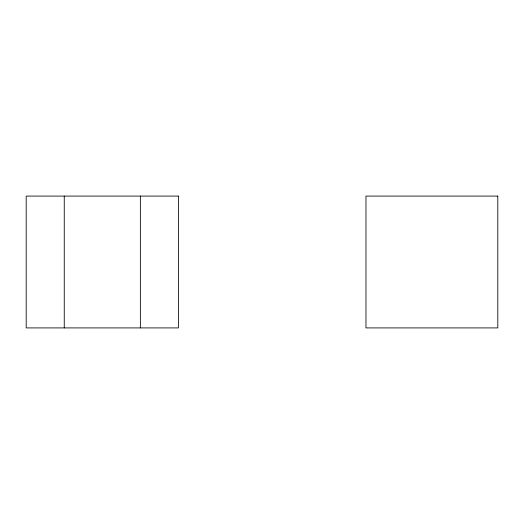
<?xml version="1.0" encoding="UTF-8"?>
<svg xmlns="http://www.w3.org/2000/svg" width="524" height="524" viewBox="0 0 524 524"><rect width="100%" height="100%" fill="white"/><g stroke="black" fill="none" stroke-linecap="round" stroke-linejoin="round"><path stroke-width="0.79" d="M140.367 196.087L140.367 327.913M64.255 196.087L64.255 327.913M178.422 196.087L26.2 196.087L26.2 327.913L178.422 327.913L178.422 196.087M497.8 196.087L365.968 196.087L365.968 327.913L497.8 327.913L497.8 196.087"/></g></svg>
